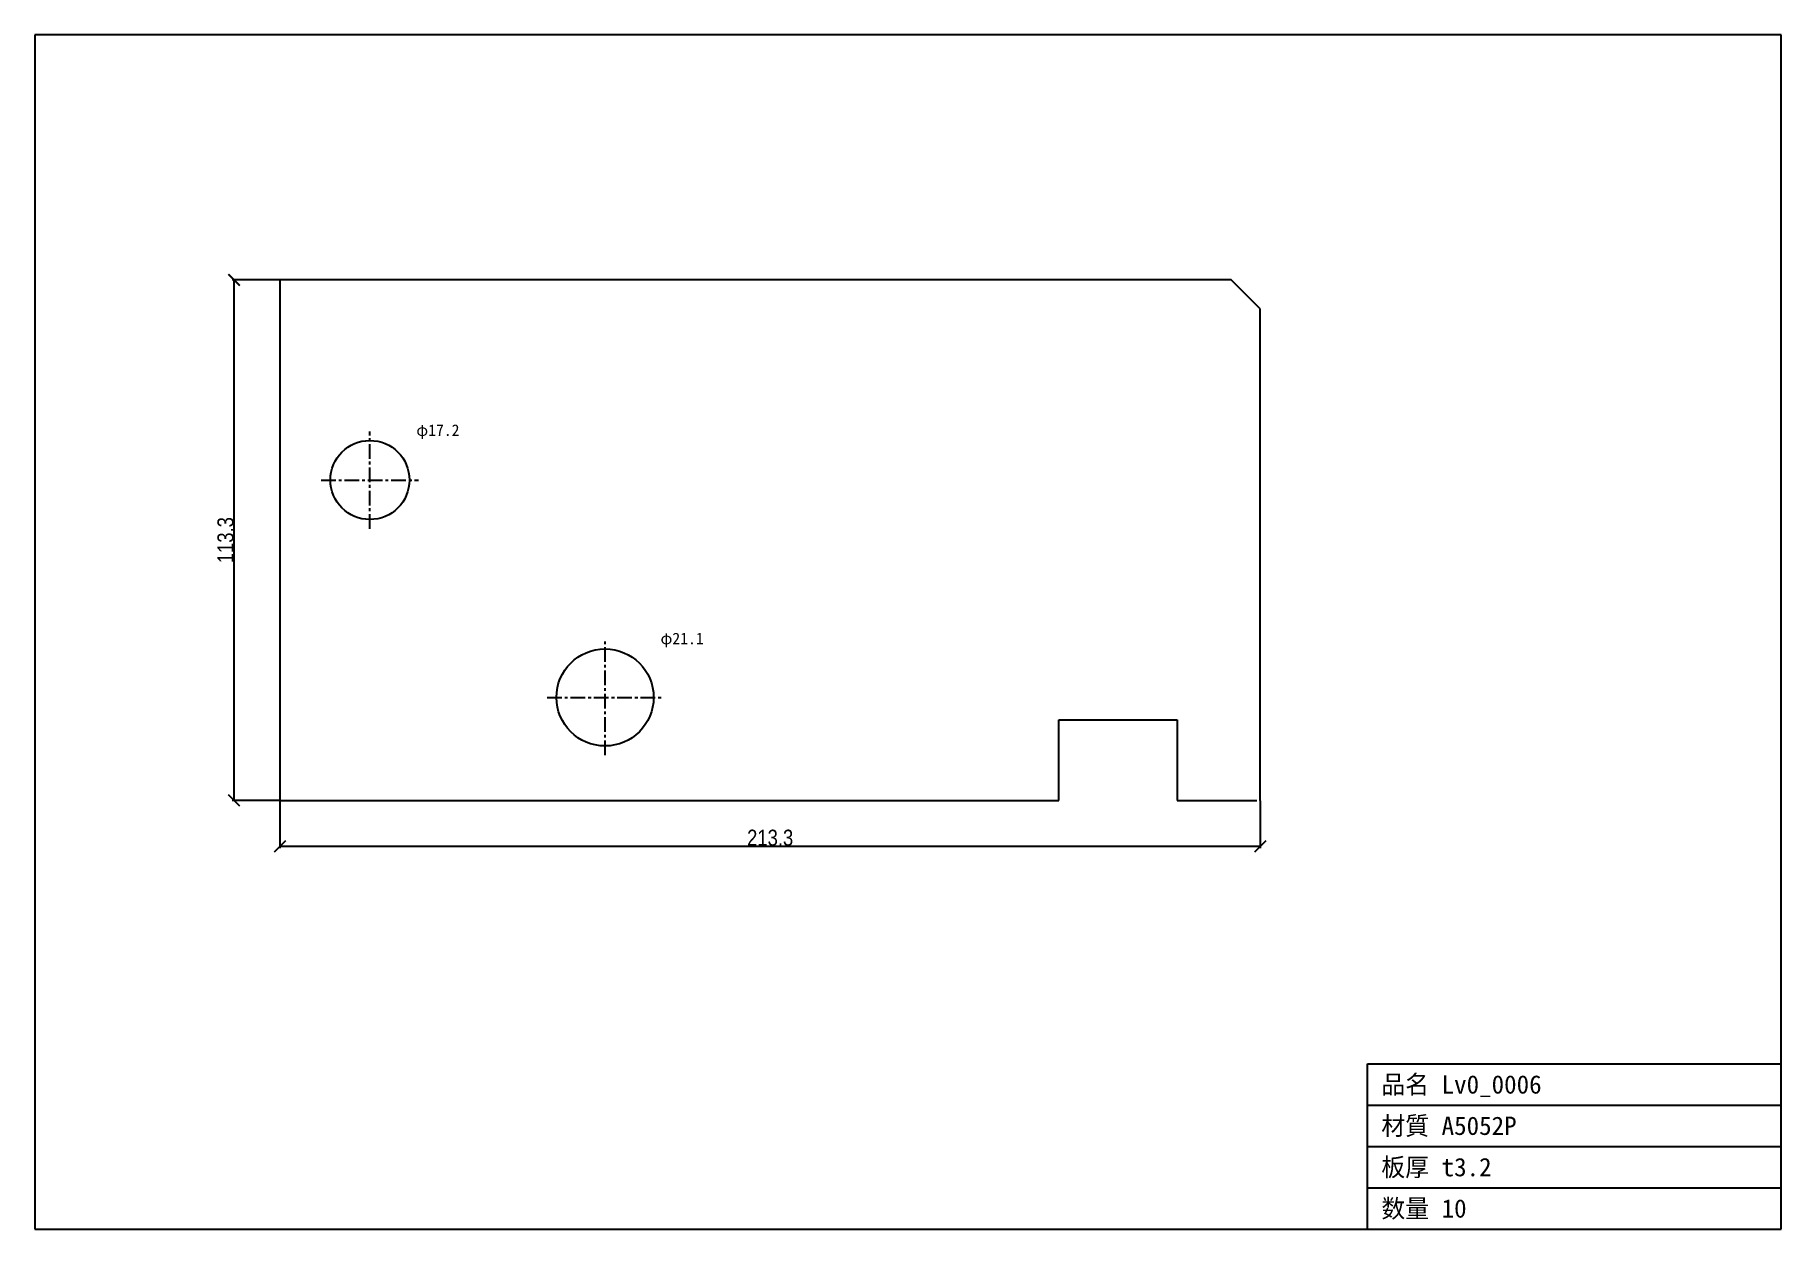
# Model space of a CAD drawing. Header units: millimetres. Extents: x -53 to 327, y -93 to 167.
import ezdxf

# ---------------------------------------------------------------- set-up
doc = ezdxf.new("R2010")
doc.units = ezdxf.units.MM
doc.linetypes.add('CENTER', pattern=[5.08, 3.175, -0.635, 0.635, -0.635])
for name, color, linetype in [('中心線', 7, 'Continuous'), ('図枠', 7, 'Continuous'), ('外形', 7, 'Continuous'), ('寸法', 7, 'Continuous'), ('文字', 7, 'Continuous')]:
    doc.layers.add(name, color=color, linetype=linetype)
doc.styles.add('OpenSansCondensed-Light', font='OpenSansCondensed-Light.ttf')
doc.dimstyles.new('EZDXF', dxfattribs={"dimtxt": 0.25, "dimasz": 0.175, "dimexe": 0.375, "dimexo": 0.125, "dimgap": 0.1, "dimtad": 1, "dimlfac": 100, "dimzin": 12, "dimdsep": 46, "dimtxsty": 'OpenSansCondensed-Light', "dimblk": 'ARCHTICK', "dimcen": 2.5, "dimazin": 3, "dimtfac": 0.5, "dimtmove": 2, "dimatfit": 3})

# ---------------------------------------------------------------- blocks, each defined once
blk = doc.blocks.new('_ARCHTICK')
at = {"color": 0, "linetype": 'BYBLOCK', "const_width": 0.15}
blk.add_lwpolyline([(-0.5, -0.5), (0.5, 0.5)], dxfattribs=at)

msp = doc.modelspace()

# ---------------------------------------------------------------- linework, layer by layer
at = {"layer": '中心線', "color": 1, "linetype": 'CENTER'}
for p, q in [((19.57, 59.15), (19.57, 80.35)), ((8.97, 69.75), (30.17, 69.75)), ((70.74, 9.85), (70.74, 35)), ((58.16, 22.42), (83.31, 22.42))]:
    msp.add_line(p, q, dxfattribs=at)
at = {"layer": '図枠'}
for p, q in [((326.68, 166.66), (-53.34, 166.66)), ((-53.34, 166.66), (-53.34, -93.34)), ((326.68, -93.34), (326.68, 166.66)), ((236.68, -93.34), (236.68, -57.34)), ((236.68, -57.34), (326.68, -57.34)), ((236.68, -66.34), (326.68, -66.34)), ((236.68, -75.34), (326.68, -75.34)), ((236.68, -84.34), (326.68, -84.34)), ((-53.34, -93.34), (326.68, -93.34))]:
    msp.add_line(p, q, dxfattribs=at)
at = {"layer": '外形'}
for p, q in [((207.02, 113.32), (0, 113.32)), ((0, 113.32), (0, 0)), ((213.35, 106.99), (207.02, 113.32)), ((213.35, 0), (213.35, 106.99)), ((169.52, 0), (169.52, 17.52)), ((169.52, 17.52), (195.25, 17.52)), ((195.25, 17.52), (195.25, 0)), ((0, 0), (169.52, 0)), ((195.25, 0), (212.62, 0))]:
    msp.add_line(p, q, dxfattribs=at)
for centre, radius in [((19.57, 69.75), 8.6), ((70.74, 22.42), 10.57)]:
    msp.add_circle(centre, radius, dxfattribs=at)

# ---------------------------------------------------------------- texts
at = {"layer": '文字'}
for s, height, p in [('φ17.2', 2.5, (29.67, 79.35)), ('φ21.1', 2.5, (82.81, 34)), ('品名 Lv0_0006', 4, (239.68, -63.84)), ('材質 A5052P', 4, (239.68, -72.84)), ('板厚 t3.2', 4, (239.68, -81.84)), ('数量 10', 4, (239.68, -90.84))]:
    msp.add_text(s, height=height, dxfattribs=at).set_placement(p)

# ---------------------------------------------------------------- dimensions: what is measured, and where the dimension line sits
at = {"layer": '寸法'}
msp.add_linear_dim(base=(-10, 0), p1=(0, 0), p2=(0, 113.32), angle=90, dimstyle='EZDXF', override={"dimtxt": 3.5, "dimasz": 2.5, "dimdec": 1, "dimlfac": 1}, dxfattribs=at).render()
msp.add_linear_dim(base=(0, -10), p1=(0, 0), p2=(213.3455, 0), dimstyle='EZDXF', override={"dimtxt": 3.5, "dimasz": 2.5, "dimdec": 1, "dimlfac": 1}, dxfattribs=at).render()

doc.saveas('drawing.dxf')
